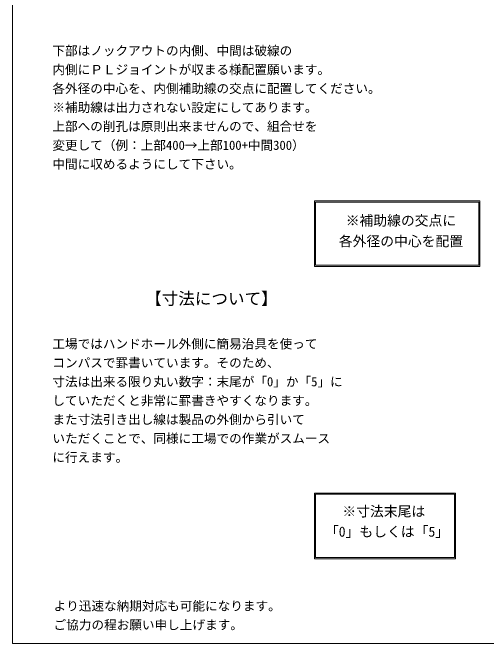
# Model space of a CAD drawing. Units: millimetres, scale not verified. Extents: x -4890 to 18495, y -2286 to 2286.
# Drawn here: x -4890 to -2944, y -1989 to 605 of the extents above; entities that cross this region are included whole.
import ezdxf
from ezdxf.enums import TextEntityAlignment as Align

# ---------------------------------------------------------------- set-up
doc = ezdxf.new("R2010")
doc.units = ezdxf.units.MM
doc.header["$LTSCALE"] = 10
for name, color, linetype, lineweight in [('0-2_waku', 7, 'Continuous', 18), ('0-9_uchigawa', 6, 'Continuous', 18), ('0-E_文字１', 7, 'Continuous', 18)]:
    doc.layers.add(name, color=color, linetype=linetype, lineweight=lineweight)
doc.styles.add('ＭＳ ゴシック', font='')
doc.styles.get('ＭＳ ゴシック').set_extended_font_data('MS Gothic')

msp = doc.modelspace()

# ---------------------------------------------------------------- linework, layer by layer
at = {"layer": '0-2_waku'}
for p, q in [((-4890, 2286.34), (-4890, -1988.66)), ((-4890, -1988.66), (-1830, -1988.66)), ((-4890, -1988.66), (-1830, -1988.66)), ((-4890, -1988.66), (-1830, -1988.66)), ((-4890, -1988.66), (-1830, -1988.66))]:
    msp.add_line(p, q, dxfattribs=at)
at = {"layer": '0-9_uchigawa'}
for p, q in [((-3650.47, -439.15), (-3650.47, -169.15)), ((-3650.47, -169.15), (-2970.47, -169.15)), ((-3645.47, -434.15), (-3645.47, -174.15)), ((-3645.47, -174.15), (-2975.47, -174.15)), ((-2975.47, -434.15), (-2975.47, -174.15)), ((-2970.47, -439.15), (-2970.47, -169.15)), ((-3650.47, -439.15), (-2970.47, -439.15)), ((-3645.47, -434.15), (-2975.47, -434.15)), ((-3650.47, -1370.37), (-3070.47, -1370.37)), ((-3650.47, -1640.37), (-3650.47, -1370.37)), ((-3070.47, -1640.37), (-3070.47, -1370.37)), ((-3645.47, -1375.37), (-3075.47, -1375.37)), ((-3645.47, -1635.37), (-3645.47, -1375.37)), ((-3075.47, -1635.37), (-3075.47, -1375.37)), ((-3650.47, -1640.37), (-3070.47, -1640.37)), ((-3645.47, -1635.37), (-3075.47, -1635.37))]:
    msp.add_line(p, q, dxfattribs=at)

# ---------------------------------------------------------------- texts
at = {"layer": '0-E_文字１', "style": 'ＭＳ ゴシック'}
for s, height, p in [('下部はノックアウトの内側、中間は破線の', 38.01, (-4726.7, 417.81)), ('内側にＰＬジョイントが収まる様配置願います。', 38.01, (-4726.7, 340.05)), ('各外径の中心を、内側補助線の交点に配置してください。', 38.01, (-4726.7, 262.29)), ('※補助線は出力されない設定にしてあります。', 38.01, (-4726.7, 184.53)), ('上部への削孔は原則出来ませんので、組合せを', 38.01, (-4726.7, 106.77)), ('変更して（例：上部400→上部100+中間300）', 38.01, (-4726.7, 29.01)), ('中間に収めるようにして下さい。', 38.01, (-4726.7, -48.75)), (' ※補助線の交点に', 41.57, (-3550.24, -283.29)), ('各外径の中心を配置', 41.57, (-3550.24, -368.34)), ('【寸法について】', 49.88, (-4345.66, -610.98)), ('工場ではハンドホール外側に簡易治具を使って', 38.01, (-4726.7, -787.62)), ('コンパスで罫書いています。そのため、', 38.01, (-4726.7, -865.38)), ('寸法は出来る限り丸い数字：末尾が「0」か「5」に', 38.01, (-4726.7, -943.14)), ('していただくと非常に罫書きやすくなります。', 38.01, (-4726.7, -1020.9)), ('また寸法引き出し線は製品の外側から引いて', 38.01, (-4726.7, -1098.66)), ('いただくことで、同様に工場での作業がスムース', 38.01, (-4726.7, -1176.42)), ('に行えます。', 38.01, (-4726.7, -1254.18)), ('※寸法末尾は', 41.57, (-3535.54, -1479.1)), ('「0」もしくは「5」', 41.57, (-3607.42, -1562.43)), ('より迅速な納期対応も可能になります。\u3000', 38.01, (-4721.85, -1865.07)), ('ご協力の程お願い申し上げます。', 38.01, (-4721.85, -1942.83))]:
    msp.add_text(s, height=height, dxfattribs=at).set_placement(p, align=Align.BOTTOM_LEFT)

doc.saveas('drawing.dxf')
